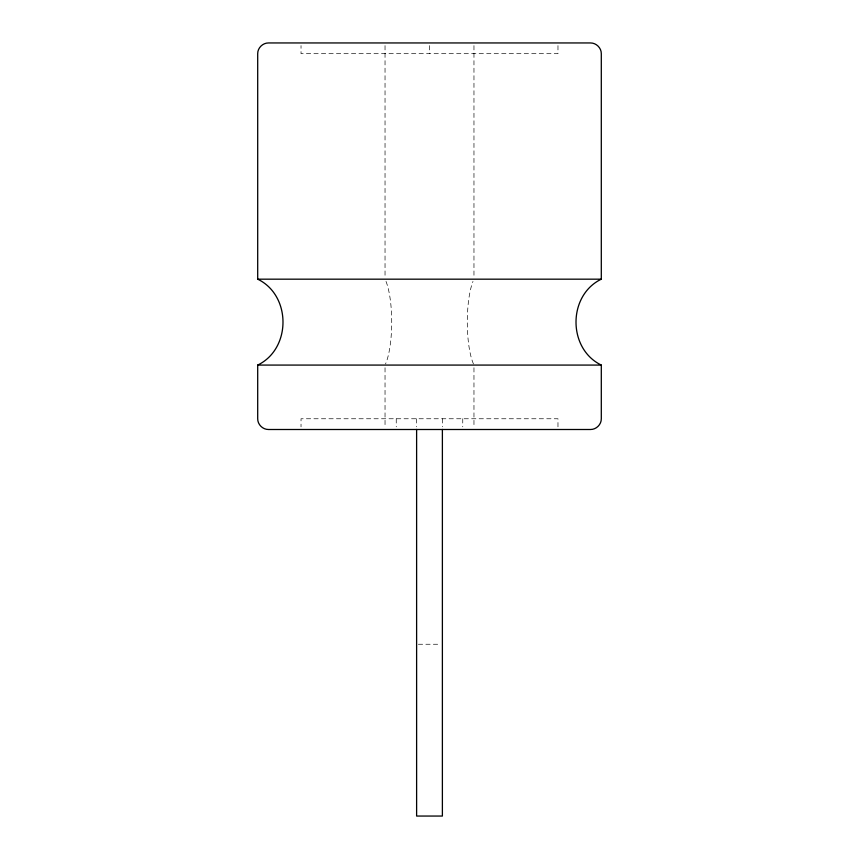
<?xml version="1.0" encoding="UTF-8"?>
<svg xmlns="http://www.w3.org/2000/svg" width="859" height="859" viewBox="0 0 859 859"><rect width="100%" height="100%" fill="white"/><g stroke="black" fill="none" stroke-linecap="round" stroke-linejoin="round"><path stroke-width="0.64" stroke-dasharray="4.29 3.22" d="M418.344 644.25L440.656 644.25M557.974 45.634L557.974 53.688L301.026 53.688L301.026 45.634M557.974 426.816L557.974 418.762L301.026 418.762L301.026 426.816M473.964 45.634L473.964 277.833M473.964 367.759L473.964 426.816M462.754 418.762L462.754 426.816M442.385 418.762L442.385 426.783M429.5 45.634L429.5 53.688M416.615 418.762L416.615 426.783M396.246 418.762L396.246 426.816M385.036 45.634L385.036 277.833M385.036 367.759L385.036 426.816M386.013 281.408A48.673 12.595 -90 0 1 385.53 364.001M473.47 364.001A48.673 12.595 -90 0 1 472.987 281.408"/><path stroke-width="1.29" d="M257.7 365.075C291.416 348.84 291.416 295.41 257.7 279.175L257.7 53.688C257.614 47.911 262.779 42.864 268.534 42.95L590.466 42.95C596.221 42.864 601.386 47.911 601.3 53.688L601.3 279.175C567.584 295.41 567.584 348.84 601.3 365.075L601.3 418.762C601.386 424.539 596.221 429.586 590.466 429.5L268.534 429.5C262.779 429.586 257.614 424.539 257.7 418.762L257.7 365.075L601.3 365.075M257.7 279.175L601.3 279.175M442.385 429.436L442.385 816.05L416.615 816.05L416.615 429.436"/></g></svg>
